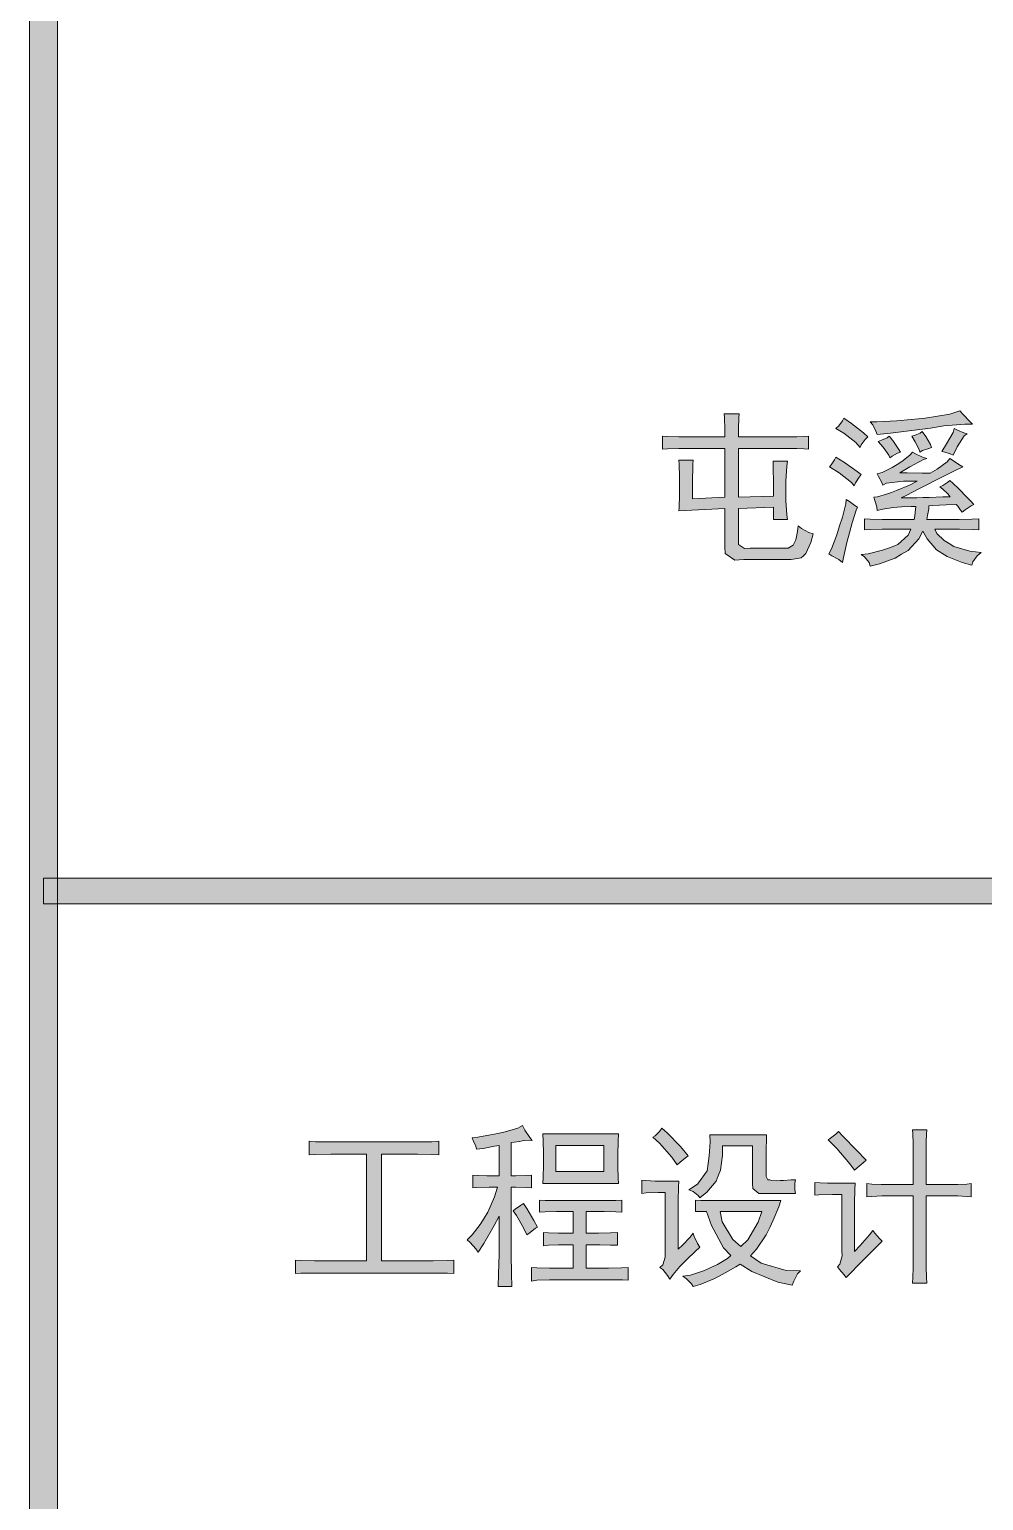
# Model space of a CAD drawing. Header units: millimetres. Extents: x 568 to 3948041, y -25191 to 63890.
# Drawn here: x 3939001 to 3941386, y 49195 to 52872 of the extents above; entities that cross this region are included whole.
import ezdxf

# ---------------------------------------------------------------- set-up
doc = ezdxf.new("R2010")
doc.units = ezdxf.units.MM

msp = doc.modelspace()

# ---------------------------------------------------------------- hatches: boundary and pattern name
h = msp.add_hatch(color=0)
h.dxf.hatch_style = 2
h.paths.add_polyline_path([(3939071.1, -23691.5), (3939001.2, -23691.5), (3939001.2, 62389.8), (3939071.1, 62389.8)])
h = msp.add_hatch(color=0)
h.dxf.hatch_style = 2
h.paths.add_polyline_path([(3940739.5, 51853.6), (3940739.5, 51871.8), (3940738, 51901.5), (3940737.3, 51911.3), (3940775.3, 51911.3), (3940773.7, 51902.2), (3940773, 51872.6), (3940773, 51853.6), (3940912.8, 51853.6), (3940918.8, 51853.6), (3940936.3, 51854.4), (3940948.5, 51855.1), (3940948.5, 51822.5), (3940936.3, 51823.2), (3940918.8, 51824), (3940912.8, 51824), (3940773, 51824), (3940773, 51702.4), (3940861.1, 51705.5), (3940861.1, 51735.8), (3940860.3, 51779.1), (3940859.6, 51792.8), (3940895.3, 51792.8), (3940893.8, 51779.9), (3940891.5, 51742.7), (3940891.5, 51718.4), (3940891.5, 51694.1), (3940893.8, 51658.3), (3940895.3, 51647), (3940861.1, 51647), (3940861.1, 51678.1), (3940773, 51674.3), (3940773, 51595.3), (3940773, 51584.7), (3940788.2, 51574.8), (3940802.6, 51575.5), (3940888.5, 51575.5), (3940897.6, 51575.5), (3940909.7, 51582.4), (3940912.8, 51589.2), (3940916.6, 51596), (3940921.1, 51616.6), (3940922.6, 51631), (3940931, 51624.2), (3940949.2, 51614.3), (3940959.9, 51611.2), (3940953.8, 51589.2), (3940941.6, 51561.9), (3940935.6, 51556.5), (3940930.2, 51551.2), (3940905.2, 51546.7), (3940885.4, 51546.7), (3940786.7, 51546.7), (3940763.9, 51545.1), (3940740.3, 51561.9), (3940739.5, 51578.6), (3940739.5, 51674.3), (3940624.1, 51668.2), (3940624.8, 51677.3), (3940625.6, 51707.7), (3940625.6, 51729.8), (3940625.6, 51752.6), (3940624.8, 51785.2), (3940624.1, 51795.1), (3940659.8, 51795.1), (3940659, 51785.2), (3940658.3, 51737.4), (3940658.3, 51698.6), (3940739.5, 51702.4), (3940739.5, 51824), (3940638.5, 51824), (3940624.1, 51824), (3940596, 51823.2), (3940583, 51822.5), (3940583, 51855.1), (3940596, 51854.4), (3940624.1, 51853.6), (3940638.5, 51853.6)])
h = msp.add_hatch(color=0)
h.dxf.hatch_style = 2
h.paths.add_polyline_path([(3941036.6, 51899.9), (3941055.6, 51887), (3941086, 51863.5), (3941096.6, 51853.6), (3941089.8, 51846.8), (3941079.9, 51833.9), (3941076.9, 51827), (3941066.2, 51839.2), (3941036.6, 51862.7), (3941016.9, 51874.1), (3941023.7, 51881), (3941032.8, 51893.9)])
h = msp.add_hatch(color=0)
h.dxf.hatch_style = 2
h.paths.add_polyline_path([(3941358, 51885.5), (3941339, 51885.5), (3941286.6, 51881), (3941253.1, 51875.6), (3941219.7, 51871.1), (3941152.8, 51862.7), (3941119.4, 51859.7), (3941116.4, 51868), (3941108.8, 51883.2), (3941102.7, 51890.8), (3941118.7, 51890.8), (3941168.8, 51893.9), (3941204.5, 51896.9), (3941239.5, 51899.9), (3941301, 51910.6), (3941326.8, 51918.2), (3941335.2, 51908.3), (3941350.4, 51892.4)])
h = msp.add_hatch(color=0)
h.dxf.hatch_style = 2
h.paths.add_polyline_path([(3941149.8, 51855.1), (3941158.9, 51844.5), (3941172.6, 51824.7), (3941177.9, 51815.6), (3941170.3, 51812.6), (3941157.4, 51805), (3941151.3, 51801.2), (3941149.1, 51808), (3941134.6, 51827.8), (3941122.5, 51842.2), (3941130.8, 51845.2), (3941144.5, 51851.3)])
h = msp.add_hatch(color=0)
h.dxf.hatch_style = 2
h.paths.add_polyline_path([(3941232.6, 51866.5), (3941241.7, 51854.4), (3941253.1, 51834.6), (3941255.4, 51827), (3941248.6, 51824.7), (3941233.4, 51819.4), (3941226.5, 51815.6), (3941225, 51821.7), (3941215.1, 51840.7), (3941206.8, 51855.1), (3941214.4, 51857.4), (3941227.3, 51862.7)])
h = msp.add_hatch(color=0)
h.dxf.hatch_style = 2
h.paths.add_polyline_path([(3941345.1, 51861.2), (3941337.5, 51855.9), (3941320, 51828.5), (3941309.4, 51808), (3941302.5, 51811.1), (3941288.8, 51815.6), (3941281.2, 51817.1), (3941293.4, 51836.1), (3941309.4, 51864.2), (3941312.4, 51874.1), (3941320.8, 51870.3), (3941336.7, 51863.5)])
h = msp.add_hatch(color=0)
h.dxf.hatch_style = 2
h.paths.add_polyline_path([(3941208.3, 51815.6), (3941215.9, 51811.1), (3941233.4, 51802.7), (3941244, 51799.7), (3941235.7, 51796.6), (3941201.5, 51778.4), (3941176.4, 51764), (3941194.6, 51763.2), (3941232.6, 51762.4), (3941252.4, 51762.4), (3941269.9, 51773.1), (3941294.9, 51791.3), (3941301, 51799.7), (3941307.8, 51795.1), (3941323.8, 51784.5), (3941333.7, 51778.4), (3941310.1, 51767), (3941266.1, 51745), (3941245.5, 51734.3), (3941225.8, 51724.4), (3941192.4, 51707), (3941179.4, 51700.9), (3941191.6, 51700.9), (3941218.9, 51700.9), (3941234.1, 51701.7), (3941250.1, 51701.7), (3941284.3, 51703.2), (3941302.5, 51703.9), (3941296.4, 51710.8), (3941283.5, 51722.9), (3941276.7, 51728.2), (3941284.3, 51732), (3941296.4, 51740.4), (3941301, 51744.2), (3941308.6, 51738.1), (3941323, 51724.4), (3941330.6, 51716.8), (3941337.5, 51709.3), (3941353.4, 51693.3), (3941361, 51684.2), (3941354.9, 51681.1), (3941339.7, 51671.3), (3941332.2, 51665.2), (3941328.4, 51670.5), (3941321.5, 51680.4), (3941317, 51684.2), (3941292.6, 51683.4), (3941259.2, 51681.9), (3941249.3, 51681.1), (3941248.6, 51673.5), (3941245.5, 51656.8), (3941244, 51647), (3941310.9, 51647), (3941324.6, 51647), (3941356.5, 51647.7), (3941373.9, 51648.5), (3941373.9, 51621.1), (3941357.2, 51621.9), (3941325.3, 51622.6), (3941310.9, 51622.6), (3941263.8, 51622.6), (3941269.1, 51612), (3941287.3, 51594.5), (3941299.5, 51586.9), (3941311.6, 51579.3), (3941351.1, 51567.9), (3941379.3, 51564.1), (3941370.1, 51556.5), (3941358.7, 51541.3), (3941356.5, 51533), (3941332.2, 51539.8), (3941294.9, 51554.3), (3941281.2, 51562.6), (3941268.3, 51571), (3941244.8, 51598.3), (3941234.1, 51618.1), (3941224.3, 51598.3), (3941196.9, 51569.5), (3941181, 51560.3), (3941165, 51550.5), (3941125.5, 51536), (3941102.7, 51530), (3941099.7, 51539.1), (3941088.3, 51553.5), (3941079.9, 51559.6), (3941097.4, 51561.1), (3941133.1, 51570.2), (3941152.8, 51577.1), (3941171.8, 51584.7), (3941196.9, 51607.4), (3941203.8, 51622.6), (3941146.8, 51622.6), (3941132.3, 51622.6), (3941102.7, 51621.9), (3941088.3, 51621.1), (3941088.3, 51648.5), (3941102.7, 51647.7), (3941132.3, 51647), (3941146.8, 51647), (3941212.1, 51647), (3941213.6, 51656.1), (3941215.9, 51672), (3941216.7, 51679.6), (3941204.5, 51679.6), (3941181, 51678.9), (3941170.3, 51678.1), (3941159.7, 51677.3), (3941133.9, 51672.8), (3941119.4, 51669.7), (3941118.7, 51678.9), (3941114.1, 51694.8), (3941111.1, 51702.4), (3941120.9, 51703.9), (3941143, 51710), (3941155.9, 51714.6), (3941168, 51719.1), (3941200.7, 51732.8), (3941219.7, 51742.7), (3941185.5, 51742.7), (3941143, 51738.1), (3941133.9, 51732.8), (3941130.8, 51741.2), (3941123.2, 51754.8), (3941119.4, 51760.9), (3941132.3, 51764.7), (3941157.4, 51776.9), (3941169.6, 51784.5), (3941181.7, 51792.1), (3941201.5, 51808)])
h = msp.add_hatch(color=0)
h.dxf.hatch_style = 2
h.paths.add_polyline_path([(3941016.9, 51802.7), (3941038.1, 51789), (3941070, 51767), (3941079.9, 51759.4), (3941074.6, 51752.6), (3941065.5, 51738.9), (3941062.4, 51731.3), (3941055.6, 51739.6), (3941025.2, 51763.2), (3941000.9, 51778.4), (3941004.7, 51783.7), (3941013.1, 51795.9)])
h = msp.add_hatch(color=0)
h.dxf.hatch_style = 2
h.paths.add_polyline_path([(3941070.8, 51678.1), (3941067, 51670.5), (3941057.1, 51638.6), (3941051, 51613.5), (3941044.2, 51589.2), (3941035.8, 51552), (3941032.8, 51539.8), (3941023.7, 51546.7), (3941006.2, 51556.5), (3940999.4, 51561.1), (3941005.5, 51574), (3941019.1, 51609), (3941026, 51631), (3941032.8, 51653), (3941041.2, 51685.7), (3941042.7, 51697.1), (3941050.3, 51691.8), (3941064, 51681.9)])
h = msp.add_hatch(color=0)
h.dxf.hatch_style = 2
h.paths.add_polyline_path([(3946541, 50750.4), (3946541, 50685.9), (3939036.2, 50685.9), (3939036.2, 50750.4)])
h = msp.add_hatch(color=0)
h.dxf.hatch_style = 2
h.paths.add_polyline_path([(3940107.4, 50101.6), (3940121.9, 50103.1), (3940153.8, 50108.5), (3940172, 50112.3), (3940190.2, 50116.1), (3940221.4, 50125.9), (3940233.6, 50132), (3940239.6, 50120.6), (3940251.8, 50102.4), (3940257.9, 50094.8), (3940251.8, 50095.5), (3940239.6, 50094.8), (3940232.8, 50094), (3940226.7, 50092.5), (3940213, 50090.2), (3940205.4, 50089.5), (3940205.4, 50006.6), (3940216.8, 50006.6), (3940241.9, 50007.4), (3940255.6, 50008.2), (3940255.6, 49976.3), (3940241.9, 49977), (3940216.8, 49977.8), (3940205.4, 49977.8), (3940205.4, 49829.6), (3940205.4, 49810.6), (3940206.2, 49761.3), (3940207, 49730.1), (3940172.8, 49730.1), (3940173.5, 49761.3), (3940175.1, 49809.9), (3940175.1, 49828.1), (3940175.1, 49905.6), (3940162.9, 49882.1), (3940137.1, 49837.2), (3940122.6, 49816), (3940116.5, 49824.3), (3940102.9, 49839.5), (3940095.3, 49846.3), (3940107.4, 49858.5), (3940127.9, 49885.1), (3940137.8, 49900.3), (3940146.9, 49915.5), (3940163.7, 49954.2), (3940171.3, 49977.8), (3940150, 49977.8), (3940118.8, 49977), (3940109, 49976.3), (3940109, 50008.2), (3940123.4, 50007.4), (3940144.7, 50006.6), (3940150.7, 50006.6), (3940175.1, 50006.6), (3940175.1, 50082.6), (3940163.7, 50080.3), (3940135.5, 50075), (3940118.8, 50072.7), (3940116.5, 50080.3), (3940110.5, 50094.8)])
h = msp.add_hatch(color=0)
h.dxf.hatch_style = 2
h.paths.add_polyline_path([(3940581.5, 50125.2), (3940595.2, 50113.8), (3940627.9, 50079.6), (3940647.6, 50056), (3940640.8, 50051.5), (3940627.1, 50040.8), (3940620.3, 50034), (3940606.6, 50053), (3940576.2, 50087.9), (3940559.5, 50103.1), (3940564.8, 50106.2), (3940576.2, 50117.6)])
h = msp.add_hatch(color=0)
h.dxf.hatch_style = 2
h.paths.add_polyline_path([(3941209.8, 49984.6), (3941209.8, 50068.9), (3941209.8, 50086.4), (3941209.1, 50112.3), (3941208.3, 50121.4), (3941244, 50121.4), (3941243.3, 50110.7), (3941242.5, 50091), (3941242.5, 50082.6), (3941242.5, 49984.6), (3941311.6, 49984.6), (3941321.5, 49984.6), (3941343.5, 49985.4), (3941354.9, 49986.9), (3941354.9, 49954.2), (3941342.8, 49955), (3941321.5, 49956.5), (3941313.2, 49956.5), (3941242.5, 49956.5), (3941242.5, 49787.1), (3941242.5, 49777.2), (3941243.3, 49752.9), (3941244, 49738.5), (3941208.3, 49738.5), (3941209.1, 49752.9), (3941209.8, 49776.4), (3941209.8, 49785.6), (3941209.8, 49956.5), (3941144.5, 49956.5), (3941131.6, 49956.5), (3941106.5, 49955), (3941093.6, 49954.2), (3941093.6, 49986.9), (3941106.5, 49985.4), (3941130.1, 49984.6), (3941140.7, 49984.6)])
h = msp.add_hatch(color=0)
h.dxf.hatch_style = 2
h.paths.add_polyline_path([(3939950.2, 50091), (3939970.7, 50091), (3940007.1, 50091.7), (3940024.6, 50093.3), (3940024.6, 50059.1), (3940007.1, 50059.8), (3939970.7, 50060.6), (3939950.2, 50060.6), (3939881, 50060.6), (3939881, 49793.9), (3939990.4, 49793.9), (3940010.2, 49793.9), (3940045.9, 49794.7), (3940061.8, 49795.4), (3940061.8, 49762), (3940045.9, 49762.8), (3940010.9, 49763.5), (3939992, 49763.5), (3939730.6, 49763.5), (3939711.6, 49763.5), (3939679.7, 49762.8), (3939666, 49762), (3939666, 49795.4), (3939680.5, 49794.7), (3939713.9, 49793.9), (3939732.1, 49793.9), (3939843.8, 49793.9), (3939843.8, 50060.6), (3939776.2, 50060.6), (3939754.1, 50060.6), (3939716.2, 50059.8), (3939700.2, 50059.1), (3939700.2, 50093.3), (3939716.2, 50091.7), (3939754.1, 50091), (3939776.2, 50091)])
h = msp.add_hatch(color=0)
h.paths.add_polyline_path([(3940473.6, 50111.5), (3940472.9, 50093.3), (3940472.1, 50059.1), (3940472.1, 50043.9), (3940472.1, 50029.4), (3940472.9, 50000.6), (3940473.6, 49986.9), (3940284.5, 49986.9), (3940285.2, 50002.9), (3940286, 50033.2), (3940286, 50047.7), (3940286, 50061.4), (3940285.2, 50094), (3940284.5, 50111.5)])
h.paths.add_polyline_path([(3940436.4, 50017.3), (3940436.4, 50082.6), (3940316.4, 50082.6), (3940316.4, 50017.3)])
h = msp.add_hatch(color=0)
h.dxf.hatch_style = 2
h.paths.add_polyline_path([(3940838.3, 49962.6), (3940823.9, 49962.6), (3940808.7, 49974.7), (3940807.9, 49986.9), (3940807.9, 50081.1), (3940733.5, 50081.1), (3940733.5, 50057.6), (3940728.1, 50020.3), (3940722.8, 50006.6), (3940717.5, 49993), (3940694, 49965.6), (3940676.5, 49951.2), (3940672.7, 49957.3), (3940659.8, 49967.1), (3940649.1, 49971.7), (3940670.4, 49985.4), (3940694.7, 50018.8), (3940697.8, 50037), (3940700, 50056), (3940702.3, 50091), (3940701.6, 50108.5), (3940843.6, 50108.5), (3940842.9, 50097.8), (3940842.1, 50072.7), (3940842.1, 50057.6), (3940842.1, 50012), (3940842.1, 50005.1), (3940846.7, 49996.8), (3940851.2, 49996), (3940855.8, 49994.5), (3940868.7, 49993.7), (3940877.1, 49994.5), (3940885.4, 49994.5), (3940905.2, 49996), (3940915.8, 49996.8), (3940914.3, 49988.4), (3940914.3, 49971.7), (3940915.8, 49962.6)])
h = msp.add_hatch(color=0)
h.dxf.hatch_style = 2
h.paths.add_polyline_path([(3941022.9, 50116.8), (3941033.6, 50105.4), (3941068.5, 50070.5), (3941092.1, 50045.4), (3941084.5, 50038.6), (3941070, 50026.4), (3941063.2, 50020.3), (3941051.8, 50036.3), (3941019.1, 50074.3), (3940997.1, 50096.3), (3941003.2, 50100.9), (3941016.1, 50110.7)])
h = msp.add_hatch(color=0)
h.dxf.hatch_style = 2
h.paths.add_polyline_path([(3940624.1, 49993), (3940623.3, 49977.8), (3940622.5, 49944.4), (3940622.5, 49925.4), (3940622.5, 49822.8), (3940633.2, 49832.7), (3940652.2, 49853.2), (3940659.8, 49863.1), (3940662.1, 49854.7), (3940670.4, 49837.2), (3940676.5, 49828.1), (3940665.1, 49817.5), (3940645.3, 49798.5), (3940635.5, 49788.6), (3940626.3, 49779.5), (3940609.6, 49759.7), (3940602, 49748.3), (3940596, 49757.5), (3940583.8, 49771.9), (3940577, 49777.2), (3940583.8, 49784), (3940589.9, 49803), (3940589.9, 49816), (3940589.9, 49964.9), (3940572.4, 49964.9), (3940542.8, 49964.1), (3940531.4, 49962.6), (3940531.4, 49995.3), (3940542, 49994.5), (3940564.8, 49993), (3940577, 49993)])
h = msp.add_hatch(color=0)
h.dxf.hatch_style = 2
h.paths.add_polyline_path([(3941064.7, 49988.4), (3941064, 49972.5), (3941063.2, 49938.3), (3941063.2, 49920.8), (3941063.2, 49817.5), (3941077.6, 49831.9), (3941100.4, 49858.5), (3941108.8, 49869.9), (3941114.1, 49863.1), (3941125.5, 49849.4), (3941132.3, 49843.3), (3941085.2, 49795.4), (3941073.8, 49784.8), (3941053.3, 49762.8), (3941042.7, 49752.1), (3941036.6, 49759.7), (3941026, 49772.6), (3941020.7, 49778.7), (3941026.7, 49785.6), (3941032, 49806.1), (3941031.3, 49819), (3941031.3, 49959.5), (3941008.5, 49959.5), (3940974.3, 49958.8), (3940963.7, 49958), (3940963.7, 49989.9), (3940977.3, 49989.2), (3940995.6, 49988.4), (3941000.9, 49988.4)])
h = msp.add_hatch(color=0)
h.dxf.hatch_style = 2
h.paths.add_polyline_path([(3940235.8, 49937.5), (3940244.2, 49924.6), (3940261.7, 49895), (3940270.8, 49878.3), (3940266.2, 49875.2), (3940252.5, 49864.6), (3940244.2, 49858.5), (3940235.8, 49876.7), (3940218.4, 49907.1), (3940210, 49919.3), (3940215.3, 49923.1), (3940228.2, 49932.2)])
h = msp.add_hatch(color=0)
h.dxf.hatch_style = 2
h.paths.add_polyline_path([(3940425, 49944.4), (3940437.9, 49944.4), (3940466.8, 49945.1), (3940482, 49945.9), (3940482, 49915.5), (3940466.8, 49916.2), (3940437.9, 49917), (3940425, 49917), (3940392.3, 49917), (3940392.3, 49863.1), (3940411.3, 49863.1), (3940423.5, 49863.1), (3940453.1, 49863.8), (3940470.6, 49864.6), (3940470.6, 49832.7), (3940453.1, 49833.4), (3940426.5, 49834.2), (3940415.9, 49834.2), (3940392.3, 49834.2), (3940392.3, 49775.7), (3940433.4, 49775.7), (3940448.6, 49775.7), (3940480.5, 49776.4), (3940497.2, 49777.2), (3940497.2, 49745.3), (3940483.5, 49746.1), (3940451.6, 49746.8), (3940433.4, 49746.8), (3940320.2, 49746.8), (3940301.2, 49746.8), (3940269.3, 49745.3), (3940255.6, 49743), (3940255.6, 49777.2), (3940269.3, 49776.4), (3940301.2, 49775.7), (3940320.2, 49775.7), (3940360.4, 49775.7), (3940360.4, 49834.2), (3940336.9, 49834.2), (3940323.2, 49834.2), (3940298.1, 49832.7), (3940286, 49831.1), (3940286, 49864.6), (3940298.1, 49863.8), (3940323.2, 49863.1), (3940336.9, 49863.1), (3940360.4, 49863.1), (3940360.4, 49917), (3940333.8, 49917), (3940318.6, 49917), (3940289.8, 49916.2), (3940276.1, 49915.5), (3940276.1, 49945.9), (3940289.8, 49945.1), (3940318.6, 49944.4), (3940333.8, 49944.4)])
h = msp.add_hatch(color=0)
h.paths.add_polyline_path([(3940665.8, 49945.9), (3940679.5, 49945.1), (3940709.9, 49944.4), (3940727.4, 49944.4), (3940879.3, 49944.4), (3940874, 49929.2), (3940860.3, 49895.7), (3940851.2, 49877.5), (3940842.1, 49859.3), (3940818.6, 49823.5), (3940803.4, 49806.1), (3940830, 49787.8), (3940892.3, 49769.6), (3940928, 49768.8), (3940921.1, 49761.3), (3940911.2, 49743), (3940907.5, 49733.1), (3940871.7, 49740.7), (3940806.4, 49767.3), (3940777.5, 49785.6), (3940766.9, 49778.7), (3940740.3, 49764.3), (3940725.1, 49755.9), (3940709.9, 49748.3), (3940677.2, 49734.7), (3940659.8, 49730.1), (3940656, 49736.2), (3940643.1, 49749.1), (3940633.9, 49755.2), (3940652.9, 49758.2), (3940687.9, 49769.6), (3940703.8, 49777.2), (3940720.6, 49784.8), (3940745.6, 49800), (3940754, 49807.6), (3940735.7, 49826.6), (3940705.4, 49882.1), (3940693.2, 49917), (3940665.8, 49917)])
h.paths.add_polyline_path([(3940779.1, 49829.6), (3940796.5, 49846.3), (3940822.4, 49890.4), (3940831.5, 49917), (3940727.4, 49917), (3940732.7, 49891.2), (3940759.3, 49847.1)])

# ---------------------------------------------------------------- linework, layer by layer
at = {"color": 0, "lineweight": 0}
for points in [[(3939071.1, -23691.5), (3939001.2, -23691.5), (3939001.2, 62389.8), (3939071.1, 62389.8)], [(3940739.5, 51853.6), (3940739.5, 51871.8), (3940738, 51901.5), (3940737.3, 51911.3), (3940775.3, 51911.3), (3940773.7, 51902.2), (3940773, 51872.6), (3940773, 51853.6), (3940912.8, 51853.6), (3940918.8, 51853.6), (3940936.3, 51854.4), (3940948.5, 51855.1), (3940948.5, 51822.5), (3940936.3, 51823.2), (3940918.8, 51824), (3940912.8, 51824), (3940773, 51824), (3940773, 51702.4), (3940861.1, 51705.5), (3940861.1, 51735.8), (3940860.3, 51779.1), (3940859.6, 51792.8), (3940895.3, 51792.8), (3940893.8, 51779.9), (3940891.5, 51742.7), (3940891.5, 51718.4), (3940891.5, 51694.1), (3940893.8, 51658.3), (3940895.3, 51647), (3940861.1, 51647), (3940861.1, 51678.1), (3940773, 51674.3), (3940773, 51595.3), (3940773, 51584.7), (3940788.2, 51574.8), (3940802.6, 51575.5), (3940888.5, 51575.5), (3940897.6, 51575.5), (3940909.7, 51582.4), (3940912.8, 51589.2), (3940916.6, 51596), (3940921.1, 51616.6), (3940922.6, 51631), (3940931, 51624.2), (3940949.2, 51614.3), (3940959.9, 51611.2), (3940953.8, 51589.2), (3940941.6, 51561.9), (3940935.6, 51556.5), (3940930.2, 51551.2), (3940905.2, 51546.7), (3940885.4, 51546.7), (3940786.7, 51546.7), (3940763.9, 51545.1), (3940740.3, 51561.9), (3940739.5, 51578.6), (3940739.5, 51674.3), (3940624.1, 51668.2), (3940624.8, 51677.3), (3940625.6, 51707.7), (3940625.6, 51729.8), (3940625.6, 51752.6), (3940624.8, 51785.2), (3940624.1, 51795.1), (3940659.8, 51795.1), (3940659, 51785.2), (3940658.3, 51737.4), (3940658.3, 51698.6), (3940739.5, 51702.4), (3940739.5, 51824), (3940638.5, 51824), (3940624.1, 51824), (3940596, 51823.2), (3940583, 51822.5), (3940583, 51855.1), (3940596, 51854.4), (3940624.1, 51853.6), (3940638.5, 51853.6)], [(3941036.6, 51899.9), (3941055.6, 51887), (3941086, 51863.5), (3941096.6, 51853.6), (3941089.8, 51846.8), (3941079.9, 51833.9), (3941076.9, 51827), (3941066.2, 51839.2), (3941036.6, 51862.7), (3941016.9, 51874.1), (3941023.7, 51881), (3941032.8, 51893.9)], [(3941358, 51885.5), (3941339, 51885.5), (3941286.6, 51881), (3941253.1, 51875.6), (3941219.7, 51871.1), (3941152.8, 51862.7), (3941119.4, 51859.7), (3941116.4, 51868), (3941108.8, 51883.2), (3941102.7, 51890.8), (3941118.7, 51890.8), (3941168.8, 51893.9), (3941204.5, 51896.9), (3941239.5, 51899.9), (3941301, 51910.6), (3941326.8, 51918.2), (3941335.2, 51908.3), (3941350.4, 51892.4)], [(3941149.8, 51855.1), (3941158.9, 51844.5), (3941172.6, 51824.7), (3941177.9, 51815.6), (3941170.3, 51812.6), (3941157.4, 51805), (3941151.3, 51801.2), (3941149.1, 51808), (3941134.6, 51827.8), (3941122.5, 51842.2), (3941130.8, 51845.2), (3941144.5, 51851.3)], [(3941232.6, 51866.5), (3941241.7, 51854.4), (3941253.1, 51834.6), (3941255.4, 51827), (3941248.6, 51824.7), (3941233.4, 51819.4), (3941226.5, 51815.6), (3941225, 51821.7), (3941215.1, 51840.7), (3941206.8, 51855.1), (3941214.4, 51857.4), (3941227.3, 51862.7)], [(3941345.1, 51861.2), (3941337.5, 51855.9), (3941320, 51828.5), (3941309.4, 51808), (3941302.5, 51811.1), (3941288.8, 51815.6), (3941281.2, 51817.1), (3941293.4, 51836.1), (3941309.4, 51864.2), (3941312.4, 51874.1), (3941320.8, 51870.3), (3941336.7, 51863.5)], [(3941208.3, 51815.6), (3941215.9, 51811.1), (3941233.4, 51802.7), (3941244, 51799.7), (3941235.7, 51796.6), (3941201.5, 51778.4), (3941176.4, 51764), (3941194.6, 51763.2), (3941232.6, 51762.4), (3941252.4, 51762.4), (3941269.9, 51773.1), (3941294.9, 51791.3), (3941301, 51799.7), (3941307.8, 51795.1), (3941323.8, 51784.5), (3941333.7, 51778.4), (3941310.1, 51767), (3941266.1, 51745), (3941245.5, 51734.3), (3941225.8, 51724.4), (3941192.4, 51707), (3941179.4, 51700.9), (3941191.6, 51700.9), (3941218.9, 51700.9), (3941234.1, 51701.7), (3941250.1, 51701.7), (3941284.3, 51703.2), (3941302.5, 51703.9), (3941296.4, 51710.8), (3941283.5, 51722.9), (3941276.7, 51728.2), (3941284.3, 51732), (3941296.4, 51740.4), (3941301, 51744.2), (3941308.6, 51738.1), (3941323, 51724.4), (3941330.6, 51716.8), (3941337.5, 51709.3), (3941353.4, 51693.3), (3941361, 51684.2), (3941354.9, 51681.1), (3941339.7, 51671.3), (3941332.2, 51665.2), (3941328.4, 51670.5), (3941321.5, 51680.4), (3941317, 51684.2), (3941292.6, 51683.4), (3941259.2, 51681.9), (3941249.3, 51681.1), (3941248.6, 51673.5), (3941245.5, 51656.8), (3941244, 51647), (3941310.9, 51647), (3941324.6, 51647), (3941356.5, 51647.7), (3941373.9, 51648.5), (3941373.9, 51621.1), (3941357.2, 51621.9), (3941325.3, 51622.6), (3941310.9, 51622.6), (3941263.8, 51622.6), (3941269.1, 51612), (3941287.3, 51594.5), (3941299.5, 51586.9), (3941311.6, 51579.3), (3941351.1, 51567.9), (3941379.3, 51564.1), (3941370.1, 51556.5), (3941358.7, 51541.3), (3941356.5, 51533), (3941332.2, 51539.8), (3941294.9, 51554.3), (3941281.2, 51562.6), (3941268.3, 51571), (3941244.8, 51598.3), (3941234.1, 51618.1), (3941224.3, 51598.3), (3941196.9, 51569.5), (3941181, 51560.3), (3941165, 51550.5), (3941125.5, 51536), (3941102.7, 51530), (3941099.7, 51539.1), (3941088.3, 51553.5), (3941079.9, 51559.6), (3941097.4, 51561.1), (3941133.1, 51570.2), (3941152.8, 51577.1), (3941171.8, 51584.7), (3941196.9, 51607.4), (3941203.8, 51622.6), (3941146.8, 51622.6), (3941132.3, 51622.6), (3941102.7, 51621.9), (3941088.3, 51621.1), (3941088.3, 51648.5), (3941102.7, 51647.7), (3941132.3, 51647), (3941146.8, 51647), (3941212.1, 51647), (3941213.6, 51656.1), (3941215.9, 51672), (3941216.7, 51679.6), (3941204.5, 51679.6), (3941181, 51678.9), (3941170.3, 51678.1), (3941159.7, 51677.3), (3941133.9, 51672.8), (3941119.4, 51669.7), (3941118.7, 51678.9), (3941114.1, 51694.8), (3941111.1, 51702.4), (3941120.9, 51703.9), (3941143, 51710), (3941155.9, 51714.6), (3941168, 51719.1), (3941200.7, 51732.8), (3941219.7, 51742.7), (3941185.5, 51742.7), (3941143, 51738.1), (3941133.9, 51732.8), (3941130.8, 51741.2), (3941123.2, 51754.8), (3941119.4, 51760.9), (3941132.3, 51764.7), (3941157.4, 51776.9), (3941169.6, 51784.5), (3941181.7, 51792.1), (3941201.5, 51808)], [(3941016.9, 51802.7), (3941038.1, 51789), (3941070, 51767), (3941079.9, 51759.4), (3941074.6, 51752.6), (3941065.5, 51738.9), (3941062.4, 51731.3), (3941055.6, 51739.6), (3941025.2, 51763.2), (3941000.9, 51778.4), (3941004.7, 51783.7), (3941013.1, 51795.9)], [(3941070.8, 51678.1), (3941067, 51670.5), (3941057.1, 51638.6), (3941051, 51613.5), (3941044.2, 51589.2), (3941035.8, 51552), (3941032.8, 51539.8), (3941023.7, 51546.7), (3941006.2, 51556.5), (3940999.4, 51561.1), (3941005.5, 51574), (3941019.1, 51609), (3941026, 51631), (3941032.8, 51653), (3941041.2, 51685.7), (3941042.7, 51697.1), (3941050.3, 51691.8), (3941064, 51681.9)], [(3946541, 50750.4), (3946541, 50685.9), (3939036.2, 50685.9), (3939036.2, 50750.4)], [(3940107.4, 50101.6), (3940121.9, 50103.1), (3940153.8, 50108.5), (3940172, 50112.3), (3940190.2, 50116.1), (3940221.4, 50125.9), (3940233.6, 50132), (3940239.6, 50120.6), (3940251.8, 50102.4), (3940257.9, 50094.8), (3940251.8, 50095.5), (3940239.6, 50094.8), (3940232.8, 50094), (3940226.7, 50092.5), (3940213, 50090.2), (3940205.4, 50089.5), (3940205.4, 50006.6), (3940216.8, 50006.6), (3940241.9, 50007.4), (3940255.6, 50008.2), (3940255.6, 49976.3), (3940241.9, 49977), (3940216.8, 49977.8), (3940205.4, 49977.8), (3940205.4, 49829.6), (3940205.4, 49810.6), (3940206.2, 49761.3), (3940207, 49730.1), (3940172.8, 49730.1), (3940173.5, 49761.3), (3940175.1, 49809.9), (3940175.1, 49828.1), (3940175.1, 49905.6), (3940162.9, 49882.1), (3940137.1, 49837.2), (3940122.6, 49816), (3940116.5, 49824.3), (3940102.9, 49839.5), (3940095.3, 49846.3), (3940107.4, 49858.5), (3940127.9, 49885.1), (3940137.8, 49900.3), (3940146.9, 49915.5), (3940163.7, 49954.2), (3940171.3, 49977.8), (3940150, 49977.8), (3940118.8, 49977), (3940109, 49976.3), (3940109, 50008.2), (3940123.4, 50007.4), (3940144.7, 50006.6), (3940150.7, 50006.6), (3940175.1, 50006.6), (3940175.1, 50082.6), (3940163.7, 50080.3), (3940135.5, 50075), (3940118.8, 50072.7), (3940116.5, 50080.3), (3940110.5, 50094.8)], [(3940581.5, 50125.2), (3940595.2, 50113.8), (3940627.9, 50079.6), (3940647.6, 50056), (3940640.8, 50051.5), (3940627.1, 50040.8), (3940620.3, 50034), (3940606.6, 50053), (3940576.2, 50087.9), (3940559.5, 50103.1), (3940564.8, 50106.2), (3940576.2, 50117.6)], [(3941209.8, 49984.6), (3941209.8, 50068.9), (3941209.8, 50086.4), (3941209.1, 50112.3), (3941208.3, 50121.4), (3941244, 50121.4), (3941243.3, 50110.7), (3941242.5, 50091), (3941242.5, 50082.6), (3941242.5, 49984.6), (3941311.6, 49984.6), (3941321.5, 49984.6), (3941343.5, 49985.4), (3941354.9, 49986.9), (3941354.9, 49954.2), (3941342.8, 49955), (3941321.5, 49956.5), (3941313.2, 49956.5), (3941242.5, 49956.5), (3941242.5, 49787.1), (3941242.5, 49777.2), (3941243.3, 49752.9), (3941244, 49738.5), (3941208.3, 49738.5), (3941209.1, 49752.9), (3941209.8, 49776.4), (3941209.8, 49785.6), (3941209.8, 49956.5), (3941144.5, 49956.5), (3941131.6, 49956.5), (3941106.5, 49955), (3941093.6, 49954.2), (3941093.6, 49986.9), (3941106.5, 49985.4), (3941130.1, 49984.6), (3941140.7, 49984.6)], [(3939950.2, 50091), (3939970.7, 50091), (3940007.1, 50091.7), (3940024.6, 50093.3), (3940024.6, 50059.1), (3940007.1, 50059.8), (3939970.7, 50060.6), (3939950.2, 50060.6), (3939881, 50060.6), (3939881, 49793.9), (3939990.4, 49793.9), (3940010.2, 49793.9), (3940045.9, 49794.7), (3940061.8, 49795.4), (3940061.8, 49762), (3940045.9, 49762.8), (3940010.9, 49763.5), (3939992, 49763.5), (3939730.6, 49763.5), (3939711.6, 49763.5), (3939679.7, 49762.8), (3939666, 49762), (3939666, 49795.4), (3939680.5, 49794.7), (3939713.9, 49793.9), (3939732.1, 49793.9), (3939843.8, 49793.9), (3939843.8, 50060.6), (3939776.2, 50060.6), (3939754.1, 50060.6), (3939716.2, 50059.8), (3939700.2, 50059.1), (3939700.2, 50093.3), (3939716.2, 50091.7), (3939754.1, 50091), (3939776.2, 50091)], [(3940473.6, 50111.5), (3940472.9, 50093.3), (3940472.1, 50059.1), (3940472.1, 50043.9), (3940472.1, 50029.4), (3940472.9, 50000.6), (3940473.6, 49986.9), (3940284.5, 49986.9), (3940285.2, 50002.9), (3940286, 50033.2), (3940286, 50047.7), (3940286, 50061.4), (3940285.2, 50094), (3940284.5, 50111.5)], [(3940838.3, 49962.6), (3940823.9, 49962.6), (3940808.7, 49974.7), (3940807.9, 49986.9), (3940807.9, 50081.1), (3940733.5, 50081.1), (3940733.5, 50057.6), (3940728.1, 50020.3), (3940722.8, 50006.6), (3940717.5, 49993), (3940694, 49965.6), (3940676.5, 49951.2), (3940672.7, 49957.3), (3940659.8, 49967.1), (3940649.1, 49971.7), (3940670.4, 49985.4), (3940694.7, 50018.8), (3940697.8, 50037), (3940700, 50056), (3940702.3, 50091), (3940701.6, 50108.5), (3940843.6, 50108.5), (3940842.9, 50097.8), (3940842.1, 50072.7), (3940842.1, 50057.6), (3940842.1, 50012), (3940842.1, 50005.1), (3940846.7, 49996.8), (3940851.2, 49996), (3940855.8, 49994.5), (3940868.7, 49993.7), (3940877.1, 49994.5), (3940885.4, 49994.5), (3940905.2, 49996), (3940915.8, 49996.8), (3940914.3, 49988.4), (3940914.3, 49971.7), (3940915.8, 49962.6)], [(3941022.9, 50116.8), (3941033.6, 50105.4), (3941068.5, 50070.5), (3941092.1, 50045.4), (3941084.5, 50038.6), (3941070, 50026.4), (3941063.2, 50020.3), (3941051.8, 50036.3), (3941019.1, 50074.3), (3940997.1, 50096.3), (3941003.2, 50100.9), (3941016.1, 50110.7)], [(3940436.4, 50017.3), (3940436.4, 50082.6), (3940316.4, 50082.6), (3940316.4, 50017.3)], [(3940624.1, 49993), (3940623.3, 49977.8), (3940622.5, 49944.4), (3940622.5, 49925.4), (3940622.5, 49822.8), (3940633.2, 49832.7), (3940652.2, 49853.2), (3940659.8, 49863.1), (3940662.1, 49854.7), (3940670.4, 49837.2), (3940676.5, 49828.1), (3940665.1, 49817.5), (3940645.3, 49798.5), (3940635.5, 49788.6), (3940626.3, 49779.5), (3940609.6, 49759.7), (3940602, 49748.3), (3940596, 49757.5), (3940583.8, 49771.9), (3940577, 49777.2), (3940583.8, 49784), (3940589.9, 49803), (3940589.9, 49816), (3940589.9, 49964.9), (3940572.4, 49964.9), (3940542.8, 49964.1), (3940531.4, 49962.6), (3940531.4, 49995.3), (3940542, 49994.5), (3940564.8, 49993), (3940577, 49993)], [(3941064.7, 49988.4), (3941064, 49972.5), (3941063.2, 49938.3), (3941063.2, 49920.8), (3941063.2, 49817.5), (3941077.6, 49831.9), (3941100.4, 49858.5), (3941108.8, 49869.9), (3941114.1, 49863.1), (3941125.5, 49849.4), (3941132.3, 49843.3), (3941085.2, 49795.4), (3941073.8, 49784.8), (3941053.3, 49762.8), (3941042.7, 49752.1), (3941036.6, 49759.7), (3941026, 49772.6), (3941020.7, 49778.7), (3941026.7, 49785.6), (3941032, 49806.1), (3941031.3, 49819), (3941031.3, 49959.5), (3941008.5, 49959.5), (3940974.3, 49958.8), (3940963.7, 49958), (3940963.7, 49989.9), (3940977.3, 49989.2), (3940995.6, 49988.4), (3941000.9, 49988.4)], [(3940235.8, 49937.5), (3940244.2, 49924.6), (3940261.7, 49895), (3940270.8, 49878.3), (3940266.2, 49875.2), (3940252.5, 49864.6), (3940244.2, 49858.5), (3940235.8, 49876.7), (3940218.4, 49907.1), (3940210, 49919.3), (3940215.3, 49923.1), (3940228.2, 49932.2)], [(3940425, 49944.4), (3940437.9, 49944.4), (3940466.8, 49945.1), (3940482, 49945.9), (3940482, 49915.5), (3940466.8, 49916.2), (3940437.9, 49917), (3940425, 49917), (3940392.3, 49917), (3940392.3, 49863.1), (3940411.3, 49863.1), (3940423.5, 49863.1), (3940453.1, 49863.8), (3940470.6, 49864.6), (3940470.6, 49832.7), (3940453.1, 49833.4), (3940426.5, 49834.2), (3940415.9, 49834.2), (3940392.3, 49834.2), (3940392.3, 49775.7), (3940433.4, 49775.7), (3940448.6, 49775.7), (3940480.5, 49776.4), (3940497.2, 49777.2), (3940497.2, 49745.3), (3940483.5, 49746.1), (3940451.6, 49746.8), (3940433.4, 49746.8), (3940320.2, 49746.8), (3940301.2, 49746.8), (3940269.3, 49745.3), (3940255.6, 49743), (3940255.6, 49777.2), (3940269.3, 49776.4), (3940301.2, 49775.7), (3940320.2, 49775.7), (3940360.4, 49775.7), (3940360.4, 49834.2), (3940336.9, 49834.2), (3940323.2, 49834.2), (3940298.1, 49832.7), (3940286, 49831.1), (3940286, 49864.6), (3940298.1, 49863.8), (3940323.2, 49863.1), (3940336.9, 49863.1), (3940360.4, 49863.1), (3940360.4, 49917), (3940333.8, 49917), (3940318.6, 49917), (3940289.8, 49916.2), (3940276.1, 49915.5), (3940276.1, 49945.9), (3940289.8, 49945.1), (3940318.6, 49944.4), (3940333.8, 49944.4)], [(3940665.8, 49945.9), (3940679.5, 49945.1), (3940709.9, 49944.4), (3940727.4, 49944.4), (3940879.3, 49944.4), (3940874, 49929.2), (3940860.3, 49895.7), (3940851.2, 49877.5), (3940842.1, 49859.3), (3940818.6, 49823.5), (3940803.4, 49806.1), (3940830, 49787.8), (3940892.3, 49769.6), (3940928, 49768.8), (3940921.1, 49761.3), (3940911.2, 49743), (3940907.5, 49733.1), (3940871.7, 49740.7), (3940806.4, 49767.3), (3940777.5, 49785.6), (3940766.9, 49778.7), (3940740.3, 49764.3), (3940725.1, 49755.9), (3940709.9, 49748.3), (3940677.2, 49734.7), (3940659.8, 49730.1), (3940656, 49736.2), (3940643.1, 49749.1), (3940633.9, 49755.2), (3940652.9, 49758.2), (3940687.9, 49769.6), (3940703.8, 49777.2), (3940720.6, 49784.8), (3940745.6, 49800), (3940754, 49807.6), (3940735.7, 49826.6), (3940705.4, 49882.1), (3940693.2, 49917), (3940665.8, 49917)], [(3940779.1, 49829.6), (3940796.5, 49846.3), (3940822.4, 49890.4), (3940831.5, 49917), (3940727.4, 49917), (3940732.7, 49891.2), (3940759.3, 49847.1)]]:
    msp.add_lwpolyline(points, close=True, dxfattribs=at)

doc.saveas('drawing.dxf')
